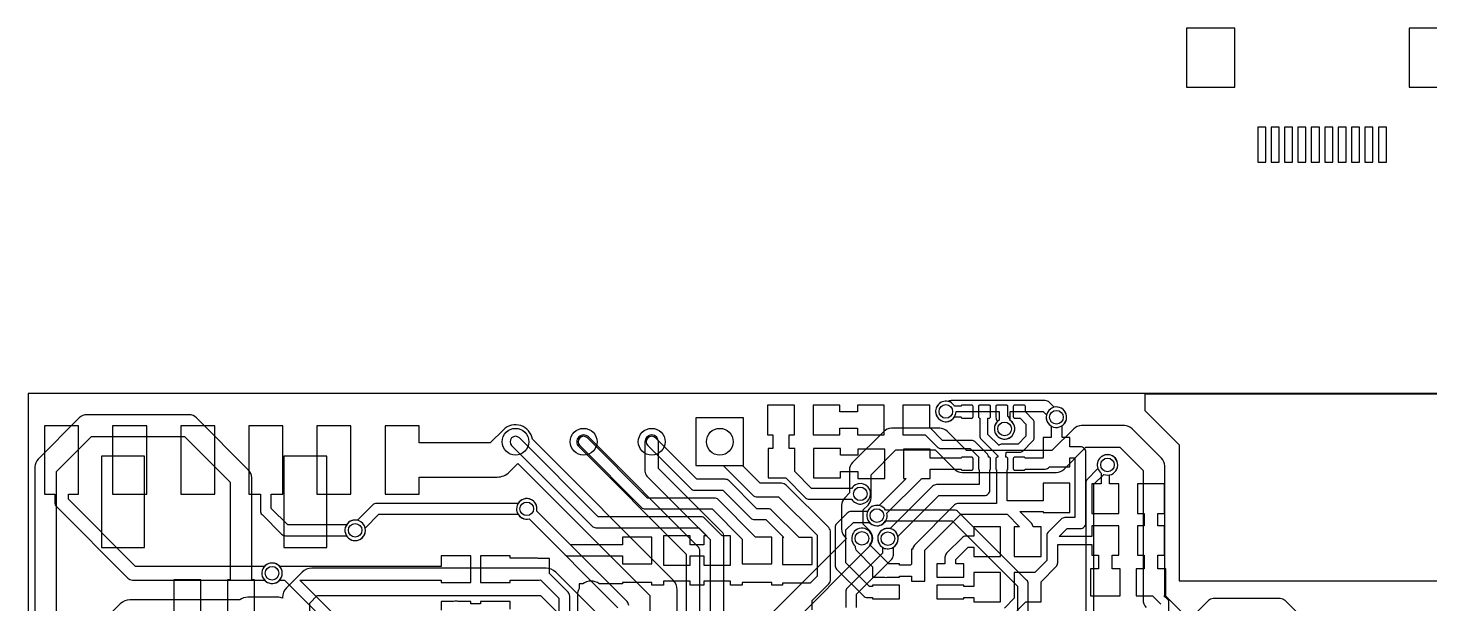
# Model space of a CAD drawing. Header units: millimetres. Extents: x 0 to 80, y 0 to 53.6.
# Drawn here: x 0 to 52.3, y 32.2 to 53.6 of the extents above; entities that cross this region are included whole.
import ezdxf

# ---------------------------------------------------------------- set-up
doc = ezdxf.new("R2010")
doc.units = ezdxf.units.MM

msp = doc.modelspace()

# ---------------------------------------------------------------- linework, layer by layer
at = {"layer": '16_copper'}
for points in [[(34.42, 39.732, 0.144416), (34.304, 39.704), (34.255, 39.711, 1), (34.205, 38.949), (34.255, 38.949, 0.392746), (34.611, 39.327), (36.217, 39.327), (36.217, 39.003, 0.949345), (36.589, 38.338), (36.632, 38.363, 0.543214), (36.623, 39.003), (36.623, 39.327), (37.856, 39.327), (37.982, 39.2, 0.949342), (38.716, 38.993), (38.728, 39.042, 0.543212), (38.27, 39.488), (38.084, 39.674, 0.198912), (37.94, 39.733), (34.43, 39.733)], [(9.174, 32.926, 1), (9.026, 33.674), (8.977, 33.662, 0.129537), (8.815, 33.554), (4.005, 33.554), (1.504, 36.055), (1.504, 36.25), (1.885, 36.25), (1.885, 38.79), (0.615, 38.79), (0.615, 36.25), (0.996, 36.25), (0.996, 35.95, 0.198912), (1.07, 35.77), (3.72, 33.12, 0.198912), (3.9, 33.046), (8.815, 33.046), (8.848, 33.013), (8.888, 32.983), (8.931, 32.958), (8.977, 32.938), (9.026, 32.926), (9.075, 32.919), (9.125, 32.919)], [(12.274, 34.526, 1), (12.126, 35.274), (12.077, 35.262, 0.172036), (11.877, 35.103), (9.684, 35.103), (9.073, 35.714), (9.073, 36.25), (9.505, 36.25), (9.505, 38.79), (8.235, 38.79), (8.235, 36.25), (8.667, 36.25), (8.667, 35.63, 0.198912), (8.726, 35.486), (9.456, 34.756, 0.198912), (9.6, 34.697), (11.877, 34.697), (11.883, 34.688), (11.913, 34.648), (11.948, 34.613), (11.988, 34.583), (12.031, 34.558), (12.077, 34.538), (12.126, 34.526), (12.175, 34.519), (12.225, 34.519)]]:
    msp.add_lwpolyline(points, format="xyb", close=True, dxfattribs=at)
for points in [[(4.425, 38.79), (3.155, 38.79), (3.155, 36.25), (4.425, 36.25)], [(6.965, 38.79), (5.695, 38.79), (5.695, 36.25), (6.965, 36.25)], [(12.045, 38.79), (10.775, 38.79), (10.775, 36.25), (12.045, 36.25)], [(26.689, 39.089), (24.911, 39.089), (24.911, 37.311), (26.689, 37.311)]]:
    msp.add_lwpolyline(points, close=True, dxfattribs=at)
for points in [[(24.208, 30.9), (24.208, 32.68, 0.198912), (24.059, 33.039), (18.808, 38.291, 0.61751), (17.731, 38.649), (17.237, 38.155), (14.585, 38.155), (14.585, 38.79), (13.315, 38.79), (13.315, 36.25), (14.585, 36.25), (14.585, 36.885), (17.5, 36.885, 0.198912), (17.949, 37.071), (18.27, 37.392), (23.192, 32.47), (23.192, 31.11)], [(44.968, 29.906), (42.396, 32.478), (42.396, 37.3, 0.198912), (42.277, 37.587), (41.177, 38.687, 0.198912), (40.89, 38.806), (39.289, 38.806, 0.198912), (39.002, 38.687), (38.186, 37.871), (35.003, 37.871), (34.287, 38.587, 0.198912), (34, 38.706), (32.2, 38.706, 0.198912), (31.913, 38.587), (30.753, 37.427, 0.198912), (30.634, 37.14), (30.634, 36.291), (30.458, 36.116, 0.198912), (30.339, 35.829), (30.339, 34.954, 0.259223), (30.525, 34.6), (27.613, 31.687, 0.198912)], [(25.054, 30.5), (25.054, 34.12, 0.198912), (24.98, 34.3), (20.9, 38.38, 1), (20.54, 38.02), (24.546, 34.015), (24.546, 30.605)], [(25.954, 30.485), (25.954, 34.66, 0.198912), (25.88, 34.84), (23.514, 37.205), (23.514, 38.2, 1), (23.006, 38.2), (23.006, 37.1, 0.198912), (23.08, 36.92), (25.446, 34.555), (25.446, 30.485, 0.383595)], [(28.306, 31.232), (31.387, 34.313, 0.414214), (31.387, 34.887), (31.152, 35.123), (31.152, 35.66), (31.327, 35.836, 0.188225), (31.446, 36.106), (31.446, 36.116), (31.446, 36.123), (31.446, 36.972), (32.368, 37.894), (33.832, 37.894), (34.548, 37.178, 0.198912), (34.835, 37.059), (38.354, 37.059, 0.198912), (38.641, 37.178), (39.457, 37.994), (40.722, 37.994), (41.584, 37.132), (41.584, 32.31, 0.198912), (41.703, 32.023)], [(39.752, 31.163), (39.752, 36.616), (40.12, 36.983, 0.958766), (40.428, 37.68), (40.382, 37.7, 0.638153), (39.904, 37.199), (39.492, 36.787, 0.198912), (39.448, 36.679), (39.448, 31.1, 0.198912)], [(22.403, 32.1, 0.198912), (22.344, 32.244), (18.972, 35.616, 0.949342), (18.238, 35.823), (18.226, 35.774, 0.543212), (18.684, 35.328), (21.997, 32.016)], [(37.303, 14.33), (37.303, 32.9, 0.198912), (37.244, 33.044), (34.694, 35.594, 0.198912), (34.55, 35.653), (31.983, 35.653, 0.949345), (31.318, 35.281), (31.343, 35.238, 0.543214), (31.983, 35.247), (34.466, 35.247), (36.897, 32.816), (36.897, 14.414)], [(30.903, 32.023), (30.903, 32.516), (32.214, 33.826, 0.198912), (32.273, 33.97), (32.273, 34.267, 0.949345), (31.901, 34.932), (31.858, 34.907, 0.543214), (31.867, 34.267), (31.867, 34.054), (30.556, 32.744, 0.198912), (30.497, 32.6), (30.497, 32.023, 0.843506)], [(21.359, 31.659), (19.681, 33.338, 0.198912), (19.321, 33.487), (10.579, 33.487, 0.198912), (10.219, 33.338), (9.641, 32.759, 0.198912), (9.492, 32.4), (9.492, 32.37, 0.097293), (9.3, 32.408), (8.2, 32.408, 0.16091), (7.897, 32.308), (3.8, 32.308, 0.198912), (3.441, 32.159), (2.541, 31.259, 0.198912)], [(10.508, 31.2), (10.508, 32.19), (10.789, 32.471), (19.111, 32.471), (20.641, 30.941, 1)]]:
    msp.add_lwpolyline(points, format="xyb", dxfattribs=at)
at = {"layer": '1_copper'}
for points in [[(45.01, 53.62), (43.21, 53.62), (43.21, 51.42), (45.01, 51.42)], [(53.31, 53.62), (51.51, 53.62), (51.51, 51.42), (53.31, 51.42)], [(46.16, 49.92), (45.86, 49.92), (45.86, 48.62), (46.16, 48.62)], [(46.66, 49.92), (46.36, 49.92), (46.36, 48.62), (46.66, 48.62)], [(47.16, 49.92), (46.86, 49.92), (46.86, 48.62), (47.16, 48.62)], [(47.66, 49.92), (47.36, 49.92), (47.36, 48.62), (47.66, 48.62)], [(48.16, 49.92), (47.86, 49.92), (47.86, 48.62), (48.16, 48.62)], [(48.66, 49.92), (48.36, 49.92), (48.36, 48.62), (48.66, 48.62)], [(49.16, 49.92), (48.86, 49.92), (48.86, 48.62), (49.16, 48.62)], [(49.66, 49.92), (49.36, 49.92), (49.36, 48.62), (49.66, 48.62)], [(50.16, 49.92), (49.86, 49.92), (49.86, 48.62), (50.16, 48.62)], [(50.66, 49.92), (50.36, 49.92), (50.36, 48.62), (50.66, 48.62)], [(30.28, 38.705), (30.93, 38.705), (30.93, 38.46), (31.93, 38.46), (31.93, 39.56), (30.93, 39.56), (30.93, 39.315), (30.28, 39.315), (30.28, 39.56), (29.28, 39.56), (29.28, 38.46), (30.28, 38.46)], [(4.34, 37.66), (2.74, 37.66), (2.74, 34.26), (4.34, 34.26)], [(11.14, 37.66), (9.54, 37.66), (9.54, 34.26), (11.14, 34.26)], [(31.95, 37.93), (30.95, 37.93), (30.95, 37.705), (30.3, 37.705), (30.3, 37.95), (29.3, 37.95), (29.3, 36.85), (30.3, 36.85), (30.3, 37.095), (30.95, 37.095), (30.95, 36.83), (31.95, 36.83)], [(36.27, 33.33), (35.27, 33.33), (35.27, 32.803), (34.9, 32.803), (34.9, 32.85), (33.9, 32.85), (33.9, 32.35), (34.9, 32.35), (34.9, 32.397), (35.27, 32.397), (35.27, 32.23), (36.27, 32.23)]]:
    msp.add_lwpolyline(points, close=True, dxfattribs=at)
for points in [[(31.114, 35.886, 1), (30.966, 36.634), (30.917, 36.622, 0.172036), (30.717, 36.463), (29.224, 36.463), (28.6, 37.087), (28.6, 37.95), (28.385, 37.95), (28.385, 38.46), (28.58, 38.46), (28.58, 39.56), (27.58, 39.56), (27.58, 38.46), (27.775, 38.46), (27.775, 37.95), (27.6, 37.95), (27.6, 36.85), (28.263, 36.85), (28.996, 36.116, 0.198912), (29.14, 36.057), (30.717, 36.057), (30.723, 36.048), (30.753, 36.008), (30.788, 35.973), (30.828, 35.943), (30.871, 35.918), (30.917, 35.898), (30.966, 35.886), (31.015, 35.879), (31.065, 35.879)], [(36.523, 37.15), (36.523, 37.15), (36.534, 37.161), (36.541, 37.174), (36.545, 37.188), (36.545, 37.58), (36.541, 37.594), (36.534, 37.607), (36.523, 37.618), (36.51, 37.625), (36.496, 37.629), (36.472, 37.629), (36.472, 37.699, 0.168557), (36.477, 37.808), (36.99, 37.808, 0.198912), (37.098, 37.852), (37.478, 38.232, 0.198912), (37.522, 38.34), (37.522, 38.924, 0.198912), (37.478, 39.032), (37.195, 39.315), (37.195, 39.52), (37.191, 39.534), (37.184, 39.547), (37.173, 39.558), (37.16, 39.565), (37.146, 39.569), (36.794, 39.569), (36.78, 39.565), (36.767, 39.558), (36.756, 39.547), (36.749, 39.534), (36.745, 39.52), (36.745, 39.128), (36.749, 39.114), (36.756, 39.101), (36.767, 39.09), (36.78, 39.083), (36.794, 39.079), (36.999, 39.079), (37.218, 38.861), (37.218, 38.403), (36.927, 38.112), (36.325, 38.112, 0.210387), (36.213, 38.063), (35.802, 38.473), (35.802, 39.079), (35.846, 39.079), (35.86, 39.083), (35.873, 39.09), (35.884, 39.101), (35.891, 39.114), (35.895, 39.128), (35.895, 39.52), (35.891, 39.534), (35.884, 39.547), (35.873, 39.558), (35.86, 39.565), (35.846, 39.569), (35.494, 39.569), (35.48, 39.565), (35.467, 39.558), (35.456, 39.547), (35.449, 39.534), (35.445, 39.52), (35.445, 39.128), (35.449, 39.114), (35.456, 39.101), (35.467, 39.09), (35.48, 39.083), (35.494, 39.079), (35.498, 39.079), (35.498, 38.41, 0.198912), (35.542, 38.302), (36.168, 37.677), (36.168, 37.629), (36.144, 37.629), (36.13, 37.625), (36.117, 37.618), (36.106, 37.607), (36.099, 37.594), (36.095, 37.58), (36.095, 37.188), (36.099, 37.174), (36.106, 37.161), (36.117, 37.15), (36.117, 37.15), (36.117, 35.903), (34.7, 35.903, 0.198912), (34.556, 35.844), (33.056, 34.344, 0.198912), (32.997, 34.2), (32.95, 34.2), (32.95, 33.637), (32.916, 33.603), (32.5, 33.603), (32.5, 33.65), (32.109, 33.65), (31.397, 34.362, 0.977924), (30.813, 34.852), (30.783, 34.812, 0.339454), (30.813, 34.348), (30.846, 34.315, 0.214478), (30.92, 34.12), (31.5, 33.541), (31.5, 33.15), (31.957, 33.15, 0.086076), (32.043, 33.15), (32.5, 33.15), (32.5, 33.197), (32.95, 33.197), (32.95, 33), (33.45, 33), (33.45, 34.163), (34.784, 35.497), (36.516, 35.497), (36.983, 35.03), (36.78, 35.03), (36.78, 33.93), (37.78, 33.93), (37.78, 35.03), (37.482, 35.03, 0.186108), (37.424, 35.164), (36.991, 35.597), (37.86, 35.597), (37.86, 35.56), (38.86, 35.56), (38.86, 36.66), (37.86, 36.66), (37.86, 36.003), (36.523, 36.003)], [(32.144, 34.216, 0.422138), (32.442, 34.674), (33.964, 36.197), (35.67, 36.197, 0.414214), (35.873, 36.4), (35.873, 37.15), (35.873, 37.15), (35.884, 37.161), (35.891, 37.174), (35.895, 37.188), (35.895, 37.58), (35.891, 37.594), (35.884, 37.607), (35.873, 37.618), (35.86, 37.625), (35.846, 37.629, -0.000221), (35.822, 37.629), (35.822, 37.63, 0.198912), (35.778, 37.738), (35.308, 38.208, 0.198912), (35.2, 38.252), (34.103, 38.252), (33.63, 38.726), (33.63, 39.56), (32.63, 39.56), (32.63, 38.46), (33.464, 38.46), (33.932, 37.992, 0.198912), (34.04, 37.948), (35.137, 37.948), (35.467, 37.618), (35.456, 37.607), (35.449, 37.594), (35.445, 37.58), (35.445, 37.188), (35.449, 37.174), (35.456, 37.161), (35.467, 37.15), (35.467, 37.15), (35.467, 36.603), (33.88, 36.603, 0.198912), (33.736, 36.544), (32.154, 34.962), (32.144, 34.964), (32.095, 34.971), (32.045, 34.971), (31.996, 34.964), (31.947, 34.952), (31.901, 34.932), (31.858, 34.907), (31.818, 34.877), (31.783, 34.842), (31.753, 34.802), (31.728, 34.759), (31.708, 34.713), (31.696, 34.664), (31.689, 34.615), (31.689, 34.565), (31.696, 34.516), (31.708, 34.467), (31.728, 34.421), (31.753, 34.378), (31.783, 34.338), (31.818, 34.303), (31.858, 34.273), (31.901, 34.248), (31.947, 34.228), (31.996, 34.216), (32.045, 34.209), (32.095, 34.209)], [(34.304, 38.956, 0.205934), (34.553, 39.127), (34.795, 39.127), (34.799, 39.114), (34.806, 39.101), (34.817, 39.09), (34.83, 39.083), (34.844, 39.079), (35.196, 39.079), (35.21, 39.083), (35.223, 39.09), (35.234, 39.101), (35.241, 39.114), (35.245, 39.128), (35.245, 39.52), (35.241, 39.534), (35.234, 39.547), (35.223, 39.558), (35.21, 39.565), (35.196, 39.569), (34.844, 39.569), (34.83, 39.565), (34.817, 39.558), (34.806, 39.547), (34.799, 39.534), (34.798, 39.533), (34.553, 39.533), (34.547, 39.542), (34.517, 39.582), (34.482, 39.617), (34.442, 39.647), (34.399, 39.672), (34.353, 39.692), (34.304, 39.704), (34.255, 39.711), (34.205, 39.711), (34.156, 39.704), (34.107, 39.692), (34.061, 39.672), (34.018, 39.647), (33.978, 39.617), (33.943, 39.582), (33.913, 39.542), (33.888, 39.499), (33.868, 39.453), (33.856, 39.404), (33.849, 39.355), (33.849, 39.305), (33.856, 39.256), (33.868, 39.207), (33.888, 39.161), (33.913, 39.118), (33.943, 39.078), (33.978, 39.043), (34.018, 39.013), (34.061, 38.988), (34.107, 38.968), (34.156, 38.956), (34.205, 38.949), (34.255, 38.949)], [(36.494, 38.306, 0.621841), (36.672, 38.967), (36.632, 38.997, 0.211195), (36.545, 39.142), (36.545, 39.52), (36.541, 39.534), (36.534, 39.547), (36.523, 39.558), (36.51, 39.565), (36.496, 39.569), (36.144, 39.569), (36.13, 39.565), (36.117, 39.558), (36.106, 39.547), (36.099, 39.534), (36.095, 39.52), (36.095, 39.128), (36.099, 39.114, 0.202759), (36.158, 38.957), (36.133, 38.932), (36.103, 38.892), (36.078, 38.849), (36.058, 38.803), (36.046, 38.754), (36.039, 38.705), (36.039, 38.655), (36.046, 38.606), (36.058, 38.557), (36.078, 38.511), (36.103, 38.468), (36.133, 38.428), (36.168, 38.393), (36.208, 38.363), (36.251, 38.338), (36.297, 38.318), (36.346, 38.306), (36.395, 38.299), (36.445, 38.299)], [(24.7, 33.947), (25.2, 33.947), (25.2, 33.6), (26.2, 33.6), (26.2, 34.7), (25.877, 34.7, 0.067688), (25.844, 34.744), (25.244, 35.344, 0.198912), (25.1, 35.403), (21.264, 35.403), (18.324, 38.344, 1), (18.036, 38.056), (21.036, 35.056, 0.198912), (21.18, 34.997), (25.016, 34.997), (25.313, 34.7), (25.2, 34.7), (25.2, 34.353), (24.7, 34.353), (24.7, 34.7), (23.7, 34.7), (23.7, 33.6), (24.7, 33.6)], [(27.74, 34.65), (27.137, 34.65), (25.744, 36.044, 0.198912), (25.6, 36.103), (23.104, 36.103), (20.864, 38.344, 1), (20.576, 38.056), (22.876, 35.756, 0.198912), (23.02, 35.697), (25.516, 35.697), (26.64, 34.573), (26.64, 33.65), (27.74, 33.65)], [(29.24, 34.63), (28.757, 34.63), (27.744, 35.644, 0.198912), (27.6, 35.703), (27.184, 35.703), (26.144, 36.744, 0.198912), (26, 36.803), (24.944, 36.803), (23.404, 38.344, 1), (23.116, 38.056), (24.716, 36.456, 0.198912), (24.86, 36.397), (25.916, 36.397), (26.956, 35.356, 0.198912), (27.1, 35.297), (27.516, 35.297), (28.183, 34.63), (28.14, 34.63), (28.14, 33.63), (29.24, 33.63)], [(32.5, 32.85), (31.5, 32.85), (31.5, 32.803), (31.384, 32.803), (30.503, 33.684), (30.503, 34.916), (30.784, 35.197), (31.374, 35.197, 0.775948), (32.032, 35.534), (33.294, 36.796, 0.052984), (33.32, 36.83), (33.65, 36.83), (33.65, 37.181), (34.797, 37.181), (34.799, 37.174), (34.806, 37.161), (34.817, 37.15), (34.83, 37.143), (34.844, 37.139), (35.196, 37.139), (35.21, 37.143), (35.223, 37.15), (35.234, 37.161), (35.241, 37.174), (35.245, 37.188), (35.245, 37.58), (35.241, 37.594), (35.234, 37.607), (35.223, 37.618), (35.21, 37.625), (35.196, 37.629), (34.844, 37.629), (34.83, 37.625), (34.817, 37.618), (34.806, 37.607), (34.799, 37.594), (34.797, 37.587), (33.65, 37.587), (33.65, 37.93), (32.65, 37.93), (32.65, 36.83), (32.753, 36.83), (31.744, 35.822, 0.359488), (31.311, 35.603), (30.7, 35.603, 0.198912), (30.556, 35.544), (30.156, 35.144, 0.198912), (30.097, 35), (30.097, 33.6, 0.198912), (30.156, 33.456), (31.156, 32.456, 0.198912), (31.3, 32.397), (31.5, 32.397), (31.5, 32.35), (32.5, 32.35)], [(40.68, 36.63), (40.332, 36.63), (40.332, 36.963, 0.93795), (40.234, 37.719), (40.185, 37.712, 0.645395), (40.028, 37.035), (40.028, 36.63), (39.68, 36.63), (39.68, 35.53), (40.68, 35.53)], [(23.27, 34.65), (22.17, 34.65), (22.17, 34.353), (20.234, 34.353), (18.972, 35.616, 0.843506), (18.277, 35.903), (13, 35.903, 0.198912), (12.856, 35.844), (12.284, 35.272, 0.949342), (12.077, 34.538), (12.126, 34.526, 0.543212), (12.572, 34.984), (13.084, 35.497), (18.277, 35.497, 0.318137), (18.684, 35.328), (20.006, 34.006, 0.198912), (20.15, 33.947), (22.17, 33.947), (22.17, 33.65), (23.27, 33.65)], [(34.9, 33.65), (34.603, 33.65), (34.603, 33.816), (35.064, 34.277), (35.27, 34.277), (35.27, 33.93), (36.27, 33.93), (36.27, 35.03), (35.27, 35.03), (35.27, 34.683), (34.98, 34.683, 0.198912), (34.836, 34.624), (34.256, 34.044, 0.198912), (34.197, 33.9), (34.197, 33.65), (33.9, 33.65), (33.9, 33.15), (34.9, 33.15)], [(15.98, 30.15), (15.38, 30.15), (15.38, 29.859), (13.286, 29.902), (10.141, 33.046), (15.41, 33.046), (15.41, 32.95), (16.51, 32.95), (16.51, 33.95), (15.41, 33.95), (15.41, 33.554), (9.385, 33.554, 0.995848), (8.813, 33.048), (8.848, 33.013, 0.411779), (9.385, 33.046), (9.567, 33.046), (13.056, 29.556, 0.193677), (13.196, 29.497), (15.38, 29.453), (15.38, 29.15), (15.98, 29.15)], [(21.35, 28.9), (20.787, 28.9), (20.203, 29.484), (20.203, 32.45, 0.198912), (20.144, 32.594), (19.45, 33.287), (19.45, 33.85), (19.071, 33.85, 0.043669), (19, 33.856), (17.98, 33.856), (17.98, 33.95), (16.88, 33.95), (16.88, 32.95), (17.98, 32.95), (17.98, 33.044), (19, 33.044, 0.068726), (19.113, 33.05), (19.797, 32.366), (19.797, 29.4, 0.198912), (19.856, 29.256), (20.45, 28.663), (20.45, 28.1), (21.35, 28.1)]]:
    msp.add_lwpolyline(points, format="xyb", close=True, dxfattribs=at)
for points in [[(36.644, 31.656), (37.217, 32.23), (37.78, 32.23), (37.78, 32.983), (38.344, 33.546, 0.198912), (38.403, 33.69), (38.403, 34.368), (39.68, 34.368), (39.68, 33.97), (39.926, 33.97), (39.926, 33.46), (39.63, 33.46), (39.63, 32.46), (40.73, 32.46), (40.73, 33.46), (40.434, 33.46), (40.434, 33.97), (40.68, 33.97), (40.68, 35.07), (39.68, 35.07), (39.68, 34.672), (38.46, 34.672), (38.754, 34.967), (39.25, 34.967, 0.414214), (39.453, 35.17), (39.453, 37.81, 0.414214), (39.25, 38.013), (38.86, 38.013), (38.86, 38.36), (38.563, 38.36), (38.563, 38.797, 0.940758), (38.185, 39.458), (38.142, 39.433, 0.549112), (38.157, 38.79), (38.157, 38.36), (37.86, 38.36), (37.86, 37.597), (37.85, 37.587), (37.193, 37.587), (37.191, 37.594), (37.184, 37.607), (37.173, 37.618), (37.16, 37.625), (37.146, 37.629), (36.794, 37.629), (36.78, 37.625), (36.767, 37.618), (36.756, 37.607), (36.749, 37.594), (36.745, 37.58), (36.745, 37.188), (36.749, 37.174), (36.756, 37.161), (36.767, 37.15), (36.78, 37.143), (36.794, 37.139), (37.146, 37.139), (37.16, 37.143), (37.173, 37.15), (37.184, 37.161), (37.191, 37.174), (37.193, 37.181), (37.934, 37.181, 0.234552), (38.097, 37.26), (38.86, 37.26), (38.86, 37.607), (39.047, 37.607), (39.047, 35.373), (38.67, 35.373, 0.198912), (38.526, 35.314), (38.056, 34.844, 0.198912), (37.997, 34.7), (37.997, 33.774), (37.553, 33.33), (36.78, 33.33), (36.78, 32.367), (36.416, 32.003)], [(8.44, 28.46), (8.44, 33.06), (8.346, 33.06), (8.346, 36.86, 0.198912), (8.227, 37.147), (6.287, 39.087, 0.198912), (6, 39.206), (2.2, 39.206, 0.198912), (1.913, 39.087), (0.373, 37.548, 0.198912), (0.254, 37.26), (0.254, 22.84, 0.198912)], [(29.24, 31.93), (29.24, 32.281), (29.86, 32.9, 0.198912), (29.934, 33.08), (29.934, 34.82, 0.198912), (29.86, 35), (28.28, 36.58, 0.198912), (28.1, 36.654), (27.305, 36.654), (26.648, 37.311), (26.689, 37.311), (26.689, 39.089), (24.911, 39.089), (24.911, 37.311), (25.93, 37.311), (27.02, 36.22, 0.198912), (27.2, 36.146), (27.995, 36.146), (29.426, 34.715), (29.426, 33.185), (29.171, 32.93), (28.14, 32.93), (28.14, 32.856), (27.74, 32.856), (27.74, 32.95), (26.64, 32.95), (26.64, 32.856), (26.2, 32.856), (26.2, 33), (25.2, 33), (25.2, 32.856), (24.7, 32.856), (24.7, 33), (23.7, 33), (23.7, 32.856), (23.27, 32.856), (23.27, 32.95), (22.17, 32.95), (22.17, 32.906), (21.304, 32.906, 0.338296), (20.687, 32.9), (20.55, 32.9), (20.55, 32.736, 0.12114), (20.492, 32.5), (20.492, 31.3)], [(42.552, 30.486), (42.552, 32.21, 0.198912), (42.508, 32.318), (42.366, 32.46), (42.43, 32.46), (42.43, 33.46), (42.134, 33.46), (42.134, 33.97), (42.38, 33.97), (42.38, 35.07), (42.134, 35.07), (42.134, 35.53), (42.38, 35.53), (42.38, 36.63), (41.38, 36.63), (41.38, 35.53), (41.626, 35.53), (41.626, 35.07), (41.38, 35.07), (41.38, 33.97), (41.626, 33.97), (41.626, 33.46), (41.33, 33.46), (41.33, 32.46), (41.934, 32.46), (42.248, 32.147)], [(17.98, 31.956), (17.98, 32.25), (16.88, 32.25), (16.88, 32.156), (16.51, 32.156), (16.51, 32.25), (16.046, 32.25, 0.085783), (15.873, 32.25), (15.41, 32.25), (15.41, 31.918)], [(48.18, 30.98), (46.88, 32.28, 0.198912), (46.7, 32.354), (44.2, 32.354, 0.198912), (44.02, 32.28), (43, 31.26, 0.198912)]]:
    msp.add_lwpolyline(points, format="xyb", dxfattribs=at)
for points in [[(1.067, 23.008), (1.067, 37.092), (2.368, 38.394), (5.832, 38.394), (7.534, 36.692), (7.534, 33.06), (7.44, 33.06), (7.44, 28.515)], [(6.44, 29.826), (6.44, 33.06), (5.44, 33.06), (5.44, 30.248)]]:
    msp.add_lwpolyline(points, dxfattribs=at)
at = {"layer": 'drills_PTH'}
for centre in [(18.18, 38.2), (20.72, 38.2), (23.26, 38.2), (25.8, 38.2)]:
    msp.add_circle(centre, 0.5, dxfattribs=at)
at = {"layer": 'drills_via_1_16'}
for centre in [(34.23, 39.33), (38.354, 39.116), (36.42, 38.68), (40.259, 37.338), (31.04, 36.26), (18.6, 35.7), (31.66, 35.45), (12.2, 34.9), (31.1, 34.6), (32.07, 34.59), (9.1, 33.3)]:
    msp.add_circle(centre, 0.254, dxfattribs=at)
at = {"layer": 'holes'}
msp.add_lwpolyline([(41.65, 39.365), (42.93, 38.08), (42.926, 33.02), (53.34, 33.02), (53.34, 38.1), (54.61, 39.37), (54.613, 39.98), (41.653, 39.976), (41.65, 39.365)], close=True, dxfattribs=at)
at = {"layer": 'outline'}
msp.add_lwpolyline([(0, 0), (80, 0), (80, 40), (0, 40), (0, 0)], close=True, dxfattribs=at)

doc.saveas('drawing.dxf')
